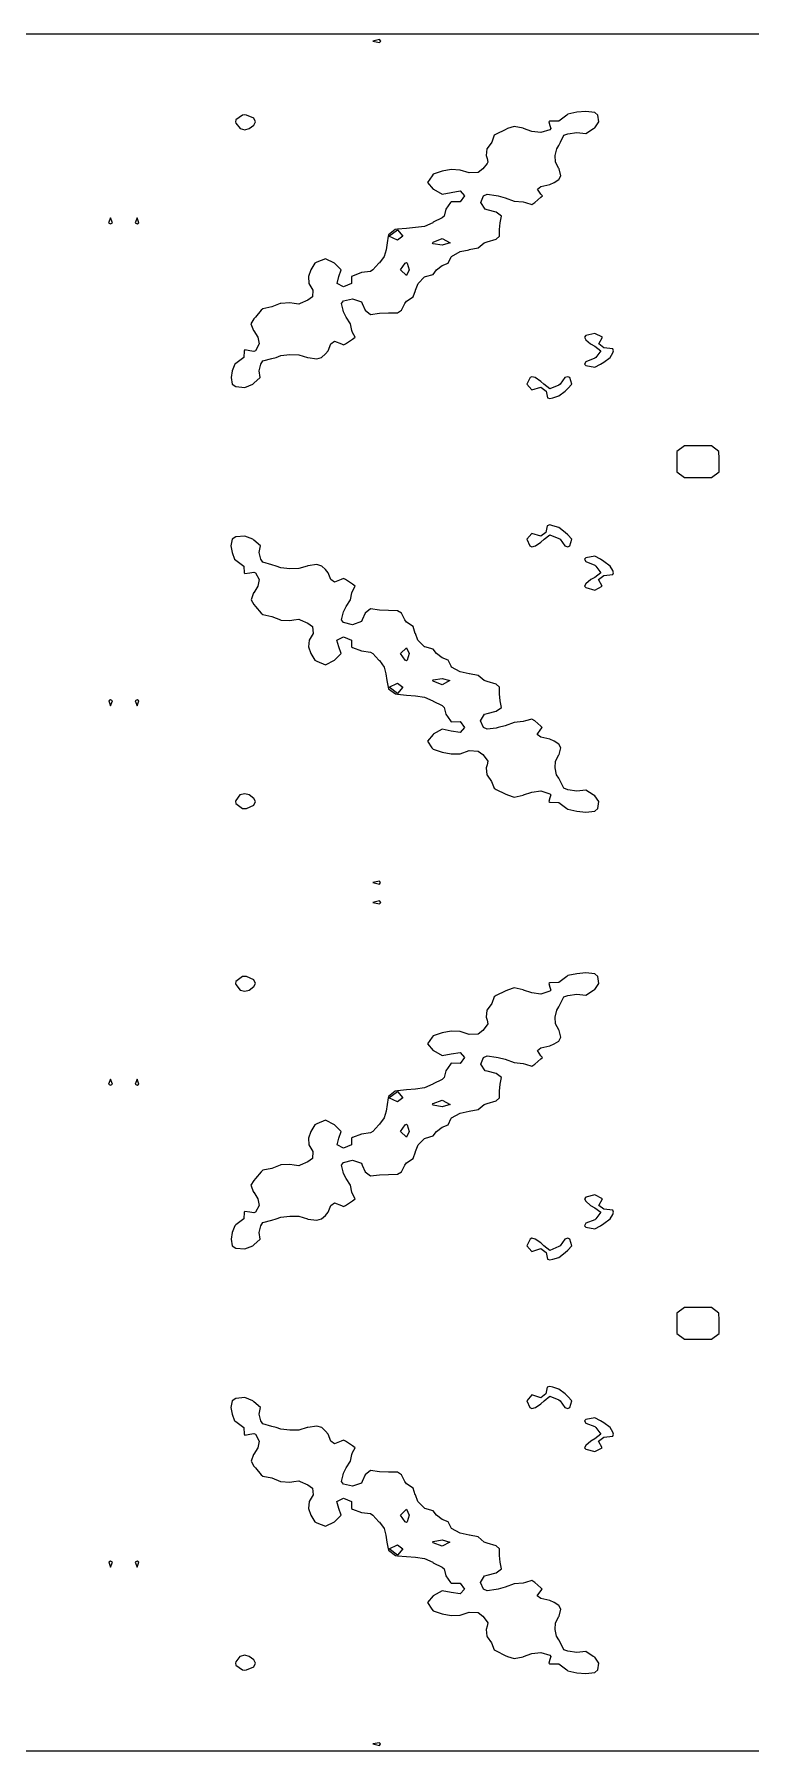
# Model space of a CAD drawing. Header units: metres. Extents: x 0 to 15.8, y 0 to 7.9.
# Drawn here: x 4.85 to 8.14, y 0 to 7.9 of the extents above; entities that cross this region are included whole.
import ezdxf

# ---------------------------------------------------------------- set-up
doc = ezdxf.new("R2010")
doc.units = ezdxf.units.M
doc.layers.add('APERTURE_BOUNDING_BOX', color=7, linetype='Continuous')
doc.layers.add('CONDUCTIVE_METASURFACE', color=1, linetype='Continuous')

msp = doc.modelspace()

# ---------------------------------------------------------------- linework, layer by layer
at = {"layer": 'APERTURE_BOUNDING_BOX'}
msp.add_lwpolyline([(0, 0), (15.8, 0), (15.8, 7.9), (0, 7.9), (0, 0)], dxfattribs=at)
at = {"layer": 'CONDUCTIVE_METASURFACE'}
for points in [[(6.441, 7.869), (6.4355, 7.8768), (6.4044, 7.869), (6.4355, 7.8631), (6.441, 7.869)], [(5.853, 6.289), (5.858, 6.2945), (5.8874, 6.32), (5.8816, 6.351), (5.8897, 6.382), (5.8992, 6.3964), (5.9405, 6.4078), (5.9599, 6.4129), (5.9817, 6.421), (6.023, 6.4257), (6.0642, 6.4252), (6.1038, 6.4129), (6.1055, 6.4125), (6.1467, 6.4066), (6.1696, 6.4129), (6.188, 6.4294), (6.2001, 6.4439), (6.2123, 6.4749), (6.2292, 6.4875), (6.2603, 6.4749), (6.2705, 6.4702), (6.2789, 6.4749), (6.3117, 6.4962), (6.3231, 6.5059), (6.3117, 6.5277), (6.3077, 6.5369), (6.3025, 6.5678), (6.2819, 6.5988), (6.2705, 6.6228), (6.268, 6.6298), (6.261, 6.6608), (6.2705, 6.6735), (6.3117, 6.6831), (6.353, 6.6693), (6.3563, 6.6608), (6.3701, 6.6298), (6.3943, 6.611), (6.4355, 6.6163), (6.4768, 6.6175), (6.518, 6.6184), (6.5365, 6.6298), (6.5528, 6.6608), (6.5593, 6.6714), (6.5903, 6.6918), (6.6005, 6.7216), (6.6008, 6.7227), (6.6129, 6.7537), (6.6418, 6.7837), (6.647, 6.7847), (6.683, 6.7949), (6.6972, 6.8157), (6.7243, 6.8361), (6.7515, 6.8467), (6.7655, 6.8763), (6.766, 6.8776), (6.8068, 6.8997), (6.8477, 6.9086), (6.848, 6.9089), (6.8893, 6.9166), (6.9162, 6.9396), (6.9305, 6.9445), (6.9718, 6.9566), (6.987, 6.9706), (6.9882, 7.0016), (6.99, 7.0325), (6.9974, 7.0635), (6.9718, 7.0818), (6.9305, 7.0924), (6.9208, 7.0945), (6.9011, 7.1255), (6.9138, 7.1565), (6.9305, 7.1636), (6.9718, 7.1583), (6.9808, 7.1565), (7.0131, 7.1479), (7.0543, 7.1323), (7.0956, 7.1285), (7.1077, 7.1255), (7.1368, 7.1169), (7.1497, 7.1255), (7.1781, 7.1501), (7.1845, 7.1565), (7.1781, 7.1643), (7.1615, 7.1875), (7.1781, 7.2001), (7.2193, 7.2092), (7.239, 7.2184), (7.2606, 7.2319), (7.2692, 7.2494), (7.2616, 7.2804), (7.2606, 7.2827), (7.2447, 7.3114), (7.2441, 7.3424), (7.2505, 7.3733), (7.2606, 7.3887), (7.2679, 7.4043), (7.2834, 7.4353), (7.3018, 7.4421), (7.3431, 7.4481), (7.3843, 7.4434), (7.419, 7.4663), (7.4256, 7.4697), (7.4447, 7.4973), (7.439, 7.5282), (7.4256, 7.5409), (7.3843, 7.5455), (7.3431, 7.5417), (7.3018, 7.5328), (7.2975, 7.5282), (7.2606, 7.5009), (7.2193, 7.4999), (7.215, 7.4973), (7.2193, 7.4804), (7.224, 7.4663), (7.2193, 7.461), (7.1781, 7.4483), (7.1368, 7.4531), (7.0972, 7.4663), (7.0956, 7.4678), (7.0543, 7.4761), (7.0244, 7.4663), (7.0131, 7.461), (6.9718, 7.4407), (6.9631, 7.4353), (6.952, 7.4043), (6.9305, 7.3747), (6.9299, 7.3733), (6.9265, 7.3424), (6.9305, 7.3281), (6.9342, 7.3114), (6.9305, 7.3062), (6.9104, 7.2804), (6.8893, 7.2641), (6.848, 7.2618), (6.8068, 7.2755), (6.7655, 7.2774), (6.7243, 7.2699), (6.683, 7.2558), (6.6772, 7.2494), (6.6562, 7.2184), (6.683, 7.1876), (6.6832, 7.1875), (6.7243, 7.1645), (6.7655, 7.1726), (6.8068, 7.1793), (6.8272, 7.1565), (6.8068, 7.1288), (6.7655, 7.1294), (6.7616, 7.1255), (6.7401, 7.0945), (6.7333, 7.0635), (6.7243, 7.0551), (6.683, 7.0351), (6.6807, 7.0325), (6.6418, 7.0161), (6.6005, 7.0101), (6.5593, 7.0069), (6.518, 7.0029), (6.5084, 7.0016), (6.4768, 6.9768), (6.4753, 6.9706), (6.4702, 6.9396), (6.4656, 6.9086), (6.4575, 6.8776), (6.4355, 6.8486), (6.4318, 6.8467), (6.4052, 6.8157), (6.3943, 6.8089), (6.353, 6.8037), (6.3117, 6.7875), (6.3068, 6.7847), (6.3075, 6.7537), (6.2705, 6.7385), (6.2408, 6.7537), (6.2493, 6.7847), (6.2599, 6.8157), (6.2294, 6.8467), (6.2292, 6.8468), (6.188, 6.8671), (6.1467, 6.8512), (6.138, 6.8467), (6.1193, 6.8157), (6.1089, 6.7847), (6.1106, 6.7537), (6.1295, 6.7227), (6.1268, 6.6918), (6.1055, 6.6761), (6.071, 6.6608), (6.0642, 6.6581), (6.0427, 6.6608), (6.023, 6.664), (5.9817, 6.6615), (5.9788, 6.6608), (5.9405, 6.6452), (5.8992, 6.6367), (5.8915, 6.6298), (5.8648, 6.5988), (5.858, 6.5906), (5.8447, 6.5678), (5.8557, 6.5369), (5.858, 6.5355), (5.8755, 6.5059), (5.8819, 6.4749), (5.8651, 6.4439), (5.858, 6.4403), (5.8392, 6.4439), (5.8167, 6.4472), (5.8131, 6.4439), (5.8119, 6.4129), (5.7755, 6.3851), (5.7697, 6.382), (5.7579, 6.351), (5.753, 6.32), (5.7587, 6.289), (5.7755, 6.279), (5.8167, 6.2746), (5.853, 6.289)], [(5.8366, 7.4663), (5.858, 7.4823), (5.8652, 7.4973), (5.858, 7.5142), (5.8243, 7.5282), (5.8167, 7.5296), (5.8054, 7.5282), (5.7755, 7.5057), (5.7736, 7.4973), (5.7755, 7.4917), (5.7944, 7.4663), (5.8167, 7.4609), (5.8366, 7.4663)], [(5.2082, 7.0325), (5.1979, 7.0559), (5.1901, 7.0325), (5.1979, 7.0284), (5.2082, 7.0325)], [(5.3293, 7.0325), (5.3217, 7.0556), (5.3116, 7.0325), (5.3217, 7.0285), (5.3293, 7.0325)], [(6.518, 6.9522), (6.4789, 6.9706), (6.518, 6.9996), (6.5423, 6.9706), (6.518, 6.9522)], [(6.7243, 6.9294), (6.683, 6.9364), (6.6793, 6.9396), (6.683, 6.9435), (6.7243, 6.9601), (6.7604, 6.9396), (6.7243, 6.9294)], [(6.5593, 6.7896), (6.5329, 6.8157), (6.5542, 6.8467), (6.5593, 6.8494), (6.5633, 6.8467), (6.5722, 6.8157), (6.5593, 6.7896)], [(7.4518, 6.382), (7.4668, 6.3914), (7.4962, 6.4129), (7.5081, 6.4333), (7.5123, 6.4439), (7.5081, 6.4529), (7.4668, 6.4575), (7.4438, 6.4749), (7.4606, 6.5059), (7.4256, 6.5237), (7.3843, 6.513), (7.3784, 6.5059), (7.3843, 6.494), (7.4062, 6.4749), (7.4256, 6.4644), (7.4529, 6.4439), (7.4299, 6.4129), (7.4256, 6.4089), (7.3843, 6.3928), (7.3787, 6.382), (7.3843, 6.375), (7.4256, 6.3678), (7.4518, 6.382)], [(7.2328, 6.2271), (7.2606, 6.2362), (7.2891, 6.258), (7.3018, 6.2696), (7.3203, 6.289), (7.3106, 6.32), (7.3018, 6.324), (7.2882, 6.32), (7.2665, 6.289), (7.2606, 6.2855), (7.2193, 6.2682), (7.1913, 6.289), (7.1781, 6.3027), (7.1513, 6.32), (7.1368, 6.3241), (7.1282, 6.32), (7.1136, 6.289), (7.1368, 6.2637), (7.1781, 6.2762), (7.2019, 6.258), (7.208, 6.2271), (7.2193, 6.224), (7.2328, 6.2271)], [(7.9969, 5.8863), (7.9969, 5.9173), (7.9969, 5.9482), (7.9968, 5.9792), (7.9619, 6.0055), (7.9206, 6.0055), (7.8794, 6.0055), (7.8381, 6.0055), (7.8031, 5.9792), (7.8031, 5.9482), (7.8031, 5.9173), (7.8032, 5.8863), (7.8381, 5.86), (7.8794, 5.86), (7.9206, 5.86), (7.9619, 5.86), (7.9969, 5.8863)], [(7.3111, 5.5455), (7.3206, 5.5765), (7.3018, 5.5961), (7.2892, 5.6075), (7.2606, 5.6295), (7.2334, 5.6384), (7.2193, 5.6416), (7.2074, 5.6384), (7.2012, 5.6075), (7.1781, 5.5902), (7.1368, 5.6028), (7.1131, 5.5765), (7.1274, 5.5455), (7.1368, 5.541), (7.1526, 5.5455), (7.1781, 5.5619), (7.1921, 5.5765), (7.2193, 5.597), (7.2606, 5.5797), (7.266, 5.5765), (7.2873, 5.5455), (7.3018, 5.5412), (7.3111, 5.5455)], [(7.4389, 4.3373), (7.4447, 4.3682), (7.4256, 4.3955), (7.4183, 4.3992), (7.3843, 4.4213), (7.3431, 4.417), (7.3018, 4.423), (7.2826, 4.4302), (7.2675, 4.4612), (7.2606, 4.4758), (7.2498, 4.4922), (7.2436, 4.5231), (7.2442, 4.5541), (7.2606, 4.5838), (7.2611, 4.5851), (7.269, 4.6161), (7.2606, 4.6332), (7.2387, 4.6471), (7.2193, 4.6562), (7.1781, 4.6653), (7.1613, 4.678), (7.1781, 4.7014), (7.1843, 4.709), (7.1781, 4.7153), (7.1497, 4.74), (7.1368, 4.7485), (7.1077, 4.74), (7.0956, 4.737), (7.0543, 4.7331), (7.0131, 4.7176), (6.9811, 4.709), (6.9718, 4.7071), (6.9305, 4.7019), (6.9136, 4.709), (6.9008, 4.74), (6.9192, 4.771), (6.9305, 4.7734), (6.9718, 4.7839), (6.9969, 4.802), (6.9898, 4.8329), (6.9882, 4.8639), (6.987, 4.8949), (6.9718, 4.9088), (6.9305, 4.921), (6.9164, 4.9259), (6.8893, 4.9492), (6.8496, 4.9569), (6.848, 4.9571), (6.8068, 4.9662), (6.7669, 4.9878), (6.7655, 4.9918), (6.752, 5.0188), (6.7243, 5.0295), (6.6971, 5.0498), (6.683, 5.0702), (6.6436, 5.0808), (6.6418, 5.0811), (6.6124, 5.1118), (6.6005, 5.1425), (6.6002, 5.1427), (6.5899, 5.1737), (6.5593, 5.194), (6.5527, 5.2047), (6.5366, 5.2357), (6.518, 5.2471), (6.4768, 5.248), (6.4355, 5.2494), (6.3943, 5.2549), (6.3699, 5.2357), (6.3558, 5.2047), (6.353, 5.1974), (6.3117, 5.1826), (6.2705, 5.1921), (6.261, 5.2047), (6.2681, 5.2357), (6.2705, 5.2424), (6.282, 5.2667), (6.3026, 5.2976), (6.3077, 5.3286), (6.3117, 5.3377), (6.3232, 5.3596), (6.3117, 5.3693), (6.279, 5.3906), (6.2705, 5.3954), (6.2601, 5.3906), (6.2292, 5.3781), (6.2124, 5.3906), (6.2003, 5.4216), (6.188, 5.4364), (6.17, 5.4525), (6.1467, 5.459), (6.1055, 5.4533), (6.1024, 5.4525), (6.0642, 5.4407), (6.023, 5.4402), (5.9817, 5.445), (5.9612, 5.4525), (5.9405, 5.458), (5.8992, 5.4697), (5.8901, 5.4835), (5.8822, 5.5145), (5.8884, 5.5455), (5.858, 5.5715), (5.8534, 5.5765), (5.8167, 5.5908), (5.7755, 5.5865), (5.7585, 5.5765), (5.7525, 5.5455), (5.7575, 5.5145), (5.7694, 5.4835), (5.7755, 5.4802), (5.8118, 5.4525), (5.8132, 5.4216), (5.8167, 5.4183), (5.8392, 5.4216), (5.858, 5.4251), (5.865, 5.4216), (5.8819, 5.3906), (5.8756, 5.3596), (5.858, 5.3299), (5.856, 5.3286), (5.8449, 5.2976), (5.858, 5.2752), (5.865, 5.2667), (5.892, 5.2357), (5.8992, 5.2292), (5.9405, 5.2208), (5.9799, 5.2047), (5.9817, 5.2042), (6.023, 5.2017), (6.0419, 5.2047), (6.0642, 5.2074), (6.0711, 5.2047), (6.1055, 5.1896), (6.1272, 5.1737), (6.1302, 5.1427), (6.112, 5.1118), (6.1094, 5.0808), (6.1195, 5.0498), (6.1383, 5.0188), (6.1467, 5.0145), (6.188, 4.9986), (6.229, 5.0188), (6.2292, 5.019), (6.2598, 5.0498), (6.249, 5.0808), (6.24, 5.1118), (6.2705, 5.1271), (6.3073, 5.1118), (6.3066, 5.0808), (6.3117, 5.0778), (6.353, 5.0617), (6.3943, 5.0566), (6.4054, 5.0498), (6.4321, 5.0188), (6.4355, 5.0171), (6.4575, 4.9878), (6.4654, 4.9569), (6.4697, 4.9259), (6.475, 4.8949), (6.4768, 4.8877), (6.5098, 4.8639), (6.518, 4.8629), (6.5593, 4.859), (6.6005, 4.8556), (6.6418, 4.8495), (6.6805, 4.8329), (6.683, 4.8301), (6.7243, 4.8102), (6.7333, 4.802), (6.7402, 4.771), (6.7618, 4.74), (6.7655, 4.7363), (6.8068, 4.7368), (6.8271, 4.709), (6.8068, 4.6867), (6.7655, 4.6931), (6.7243, 4.7011), (6.683, 4.6781), (6.6829, 4.678), (6.6558, 4.6471), (6.677, 4.6161), (6.683, 4.6095), (6.7243, 4.5955), (6.7655, 4.5877), (6.8068, 4.5889), (6.848, 4.6032), (6.8893, 4.6011), (6.9101, 4.5851), (6.9305, 4.5592), (6.9341, 4.5541), (6.9305, 4.5379), (6.9263, 4.5231), (6.9296, 4.4922), (6.9305, 4.49), (6.9514, 4.4612), (6.9626, 4.4302), (6.9718, 4.4244), (7.0131, 4.4043), (7.024, 4.3992), (7.0543, 4.3892), (7.0956, 4.3975), (7.0974, 4.3992), (7.1368, 4.4124), (7.1781, 4.4172), (7.2193, 4.4046), (7.2241, 4.3992), (7.2193, 4.3851), (7.2149, 4.3682), (7.2193, 4.3655), (7.2606, 4.3646), (7.2976, 4.3373), (7.3018, 4.3329), (7.3431, 4.3241), (7.3843, 4.3204), (7.4256, 4.3247), (7.4389, 4.3373)], [(7.4593, 5.3596), (7.4426, 5.3906), (7.4668, 5.4085), (7.5081, 5.4131), (7.5121, 5.4216), (7.5081, 5.4317), (7.4959, 5.4525), (7.4668, 5.474), (7.4515, 5.4835), (7.4256, 5.4974), (7.3843, 5.4901), (7.379, 5.4835), (7.3843, 5.4733), (7.4256, 5.457), (7.4303, 5.4525), (7.4533, 5.4216), (7.4256, 5.4005), (7.4073, 5.3906), (7.3843, 5.3705), (7.3789, 5.3596), (7.3843, 5.3531), (7.4256, 5.3422), (7.4593, 5.3596)], [(6.5593, 5.016), (6.554, 5.0188), (6.532, 5.0498), (6.5593, 5.0769), (6.5728, 5.0498), (6.5635, 5.0188), (6.5593, 5.016)], [(6.518, 4.8656), (6.4794, 4.8949), (6.518, 4.9131), (6.5425, 4.8949), (6.518, 4.8656)], [(6.7243, 4.9061), (6.683, 4.9221), (6.6794, 4.9259), (6.683, 4.9289), (6.7243, 4.9356), (6.759, 4.9259), (6.7243, 4.9061)], [(5.208, 4.8329), (5.1979, 4.837), (5.1903, 4.8329), (5.1979, 4.8099), (5.208, 4.8329)], [(5.3295, 4.8329), (5.3217, 4.8371), (5.3114, 4.8329), (5.3217, 4.8096), (5.3295, 4.8329)], [(5.8241, 4.3373), (5.858, 4.3515), (5.8651, 4.3682), (5.858, 4.3832), (5.8367, 4.3992), (5.8167, 4.4046), (5.7941, 4.3992), (5.7755, 4.374), (5.7736, 4.3682), (5.7755, 4.3598), (5.8055, 4.3373), (5.8167, 4.3359), (5.8241, 4.3373)], [(6.4409, 3.9965), (6.4355, 4.0022), (6.4048, 3.9965), (6.4355, 3.9889), (6.4409, 3.9965)], [(6.441, 3.9035), (6.4355, 3.9113), (6.4044, 3.9035), (6.4355, 3.8976), (6.441, 3.9035)], [(5.853, 2.3235), (5.858, 2.329), (5.8874, 2.3545), (5.8816, 2.3855), (5.8897, 2.4165), (5.8992, 2.4309), (5.9405, 2.4423), (5.9599, 2.4475), (5.9817, 2.4555), (6.023, 2.4602), (6.0642, 2.4597), (6.1038, 2.4475), (6.1055, 2.447), (6.1467, 2.4411), (6.1696, 2.4475), (6.188, 2.4639), (6.2001, 2.4784), (6.2123, 2.5094), (6.2292, 2.522), (6.2603, 2.5094), (6.2705, 2.5047), (6.2789, 2.5094), (6.3117, 2.5307), (6.3231, 2.5404), (6.3117, 2.5623), (6.3077, 2.5714), (6.3025, 2.6024), (6.2819, 2.6333), (6.2705, 2.6573), (6.268, 2.6643), (6.261, 2.6953), (6.2705, 2.708), (6.3117, 2.7176), (6.353, 2.7038), (6.3563, 2.6953), (6.3701, 2.6643), (6.3943, 2.6455), (6.4355, 2.6508), (6.4768, 2.652), (6.518, 2.6529), (6.5365, 2.6643), (6.5528, 2.6953), (6.5593, 2.7059), (6.5903, 2.7263), (6.6005, 2.7561), (6.6008, 2.7573), (6.6129, 2.7882), (6.6418, 2.8182), (6.647, 2.8192), (6.683, 2.8294), (6.6972, 2.8502), (6.7243, 2.8706), (6.7515, 2.8812), (6.7655, 2.9108), (6.766, 2.9122), (6.8068, 2.9342), (6.8477, 2.9431), (6.848, 2.9434), (6.8893, 2.9511), (6.9162, 2.9741), (6.9305, 2.9791), (6.9718, 2.9911), (6.987, 3.0051), (6.9882, 3.0361), (6.99, 3.0671), (6.9974, 3.098), (6.9718, 3.1163), (6.9305, 3.1269), (6.9208, 3.129), (6.9011, 3.16), (6.9138, 3.191), (6.9305, 3.1981), (6.9718, 3.1928), (6.9808, 3.191), (7.0131, 3.1824), (7.0543, 3.1668), (7.0956, 3.163), (7.1077, 3.16), (7.1368, 3.1514), (7.1497, 3.16), (7.1781, 3.1846), (7.1845, 3.191), (7.1781, 3.1988), (7.1615, 3.222), (7.1781, 3.2346), (7.2193, 3.2437), (7.239, 3.2529), (7.2606, 3.2664), (7.2692, 3.2839), (7.2616, 3.3149), (7.2606, 3.3172), (7.2447, 3.3459), (7.2441, 3.3769), (7.2505, 3.4078), (7.2606, 3.4232), (7.2679, 3.4388), (7.2834, 3.4698), (7.3018, 3.4766), (7.3431, 3.4826), (7.3843, 3.4779), (7.419, 3.5008), (7.4256, 3.5042), (7.4447, 3.5318), (7.439, 3.5627), (7.4256, 3.5755), (7.3843, 3.58), (7.3431, 3.5762), (7.3018, 3.5673), (7.2975, 3.5627), (7.2606, 3.5355), (7.2193, 3.5344), (7.215, 3.5318), (7.2193, 3.5149), (7.224, 3.5008), (7.2193, 3.4955), (7.1781, 3.4828), (7.1368, 3.4876), (7.0972, 3.5008), (7.0956, 3.5023), (7.0543, 3.5106), (7.0244, 3.5008), (7.0131, 3.4955), (6.9718, 3.4752), (6.9631, 3.4698), (6.952, 3.4388), (6.9305, 3.4092), (6.9299, 3.4078), (6.9265, 3.3769), (6.9305, 3.3627), (6.9342, 3.3459), (6.9305, 3.3407), (6.9104, 3.3149), (6.8893, 3.2986), (6.848, 3.2963), (6.8068, 3.31), (6.7655, 3.3119), (6.7243, 3.3044), (6.683, 3.2903), (6.6772, 3.2839), (6.6562, 3.2529), (6.683, 3.2221), (6.6832, 3.222), (6.7243, 3.199), (6.7655, 3.2072), (6.8068, 3.2139), (6.8272, 3.191), (6.8068, 3.1633), (6.7655, 3.1639), (6.7616, 3.16), (6.7401, 3.129), (6.7333, 3.098), (6.7243, 3.0896), (6.683, 3.0696), (6.6807, 3.0671), (6.6418, 3.0506), (6.6005, 3.0446), (6.5593, 3.0414), (6.518, 3.0374), (6.5084, 3.0361), (6.4768, 3.0113), (6.4753, 3.0051), (6.4702, 2.9741), (6.4656, 2.9431), (6.4575, 2.9122), (6.4355, 2.8831), (6.4318, 2.8812), (6.4052, 2.8502), (6.3943, 2.8434), (6.353, 2.8382), (6.3117, 2.822), (6.3068, 2.8192), (6.3075, 2.7882), (6.2705, 2.773), (6.2408, 2.7882), (6.2493, 2.8192), (6.2599, 2.8502), (6.2294, 2.8812), (6.2292, 2.8813), (6.188, 2.9016), (6.1467, 2.8857), (6.138, 2.8812), (6.1193, 2.8502), (6.1089, 2.8192), (6.1106, 2.7882), (6.1295, 2.7573), (6.1268, 2.7263), (6.1055, 2.7106), (6.071, 2.6953), (6.0642, 2.6926), (6.0427, 2.6953), (6.023, 2.6985), (5.9817, 2.696), (5.9788, 2.6953), (5.9405, 2.6797), (5.8992, 2.6713), (5.8915, 2.6643), (5.8648, 2.6333), (5.858, 2.6251), (5.8447, 2.6024), (5.8557, 2.5714), (5.858, 2.57), (5.8755, 2.5404), (5.8819, 2.5094), (5.8651, 2.4784), (5.858, 2.4749), (5.8392, 2.4784), (5.8167, 2.4818), (5.8131, 2.4784), (5.8119, 2.4475), (5.7755, 2.4196), (5.7697, 2.4165), (5.7579, 2.3855), (5.753, 2.3545), (5.7587, 2.3235), (5.7755, 2.3135), (5.8167, 2.3092), (5.853, 2.3235)], [(5.8366, 3.5008), (5.858, 3.5168), (5.8652, 3.5318), (5.858, 3.5487), (5.8243, 3.5627), (5.8167, 3.5641), (5.8054, 3.5627), (5.7755, 3.5402), (5.7736, 3.5318), (5.7755, 3.5262), (5.7944, 3.5008), (5.8167, 3.4954), (5.8366, 3.5008)], [(5.2082, 3.0671), (5.1979, 3.0904), (5.1901, 3.0671), (5.1979, 3.0629), (5.2082, 3.0671)], [(5.3293, 3.0671), (5.3217, 3.0901), (5.3116, 3.0671), (5.3217, 3.063), (5.3293, 3.0671)], [(6.518, 2.9867), (6.4789, 3.0051), (6.518, 3.0341), (6.5423, 3.0051), (6.518, 2.9867)], [(6.7243, 2.9639), (6.683, 2.9709), (6.6793, 2.9741), (6.683, 2.9781), (6.7243, 2.9946), (6.7604, 2.9741), (6.7243, 2.9639)], [(6.5593, 2.8241), (6.5329, 2.8502), (6.5542, 2.8812), (6.5593, 2.8839), (6.5633, 2.8812), (6.5722, 2.8502), (6.5593, 2.8241)], [(7.4518, 2.4165), (7.4668, 2.4259), (7.4962, 2.4475), (7.5081, 2.4678), (7.5123, 2.4784), (7.5081, 2.4874), (7.4668, 2.492), (7.4438, 2.5094), (7.4606, 2.5404), (7.4256, 2.5582), (7.3843, 2.5475), (7.3784, 2.5404), (7.3843, 2.5286), (7.4062, 2.5094), (7.4256, 2.4989), (7.4529, 2.4784), (7.4299, 2.4475), (7.4256, 2.4434), (7.3843, 2.4274), (7.3787, 2.4165), (7.3843, 2.4095), (7.4256, 2.4023), (7.4518, 2.4165)], [(7.2328, 2.2616), (7.2606, 2.2707), (7.2891, 2.2925), (7.3018, 2.3041), (7.3203, 2.3235), (7.3106, 2.3545), (7.3018, 2.3585), (7.2882, 2.3545), (7.2665, 2.3235), (7.2606, 2.32), (7.2193, 2.3027), (7.1913, 2.3235), (7.1781, 2.3372), (7.1513, 2.3545), (7.1368, 2.3586), (7.1282, 2.3545), (7.1136, 2.3235), (7.1368, 2.2982), (7.1781, 2.3107), (7.2019, 2.2925), (7.208, 2.2616), (7.2193, 2.2586), (7.2328, 2.2616)], [(7.9969, 1.9208), (7.9969, 1.9518), (7.9969, 1.9827), (7.9968, 2.0137), (7.9619, 2.04), (7.9206, 2.04), (7.8794, 2.04), (7.8381, 2.04), (7.8031, 2.0137), (7.8031, 1.9827), (7.8031, 1.9518), (7.8032, 1.9208), (7.8381, 1.8945), (7.8794, 1.8945), (7.9206, 1.8945), (7.9619, 1.8945), (7.9969, 1.9208)], [(7.3111, 1.58), (7.3206, 1.611), (7.3018, 1.6306), (7.2892, 1.642), (7.2606, 1.664), (7.2334, 1.6729), (7.2193, 1.6761), (7.2074, 1.6729), (7.2012, 1.642), (7.1781, 1.6247), (7.1368, 1.6373), (7.1131, 1.611), (7.1274, 1.58), (7.1368, 1.5755), (7.1526, 1.58), (7.1781, 1.5964), (7.1921, 1.611), (7.2193, 1.6315), (7.2606, 1.6142), (7.266, 1.611), (7.2873, 1.58), (7.3018, 1.5757), (7.3111, 1.58)], [(7.4389, 0.3718), (7.4447, 0.4027), (7.4256, 0.43), (7.4183, 0.4337), (7.3843, 0.4558), (7.3431, 0.4515), (7.3018, 0.4576), (7.2826, 0.4647), (7.2675, 0.4957), (7.2606, 0.5103), (7.2498, 0.5267), (7.2436, 0.5576), (7.2442, 0.5886), (7.2606, 0.6183), (7.2611, 0.6196), (7.269, 0.6506), (7.2606, 0.6678), (7.2387, 0.6816), (7.2193, 0.6907), (7.1781, 0.6998), (7.1613, 0.7125), (7.1781, 0.7359), (7.1843, 0.7435), (7.1781, 0.7498), (7.1497, 0.7745), (7.1368, 0.7831), (7.1077, 0.7745), (7.0956, 0.7715), (7.0543, 0.7676), (7.0131, 0.7521), (6.9811, 0.7435), (6.9718, 0.7416), (6.9305, 0.7364), (6.9136, 0.7435), (6.9008, 0.7745), (6.9192, 0.8055), (6.9305, 0.808), (6.9718, 0.8184), (6.9969, 0.8365), (6.9898, 0.8675), (6.9882, 0.8984), (6.987, 0.9294), (6.9718, 0.9433), (6.9305, 0.9555), (6.9164, 0.9604), (6.8893, 0.9837), (6.8496, 0.9914), (6.848, 0.9916), (6.8068, 1.0007), (6.7669, 1.0224), (6.7655, 1.0263), (6.752, 1.0533), (6.7243, 1.064), (6.6971, 1.0843), (6.683, 1.1047), (6.6436, 1.1153), (6.6418, 1.1156), (6.6124, 1.1463), (6.6005, 1.177), (6.6002, 1.1773), (6.5899, 1.2082), (6.5593, 1.2285), (6.5527, 1.2392), (6.5366, 1.2702), (6.518, 1.2816), (6.4768, 1.2825), (6.4355, 1.2839), (6.3943, 1.2894), (6.3699, 1.2702), (6.3558, 1.2392), (6.353, 1.2319), (6.3117, 1.2171), (6.2705, 1.2266), (6.261, 1.2392), (6.2681, 1.2702), (6.2705, 1.277), (6.282, 1.3012), (6.3026, 1.3322), (6.3077, 1.3631), (6.3117, 1.3722), (6.3232, 1.3941), (6.3117, 1.4038), (6.279, 1.4251), (6.2705, 1.4299), (6.2601, 1.4251), (6.2292, 1.4126), (6.2124, 1.4251), (6.2003, 1.4561), (6.188, 1.4709), (6.17, 1.4871), (6.1467, 1.4935), (6.1055, 1.4878), (6.1024, 1.4871), (6.0642, 1.4752), (6.023, 1.4747), (5.9817, 1.4795), (5.9612, 1.4871), (5.9405, 1.4925), (5.8992, 1.5042), (5.8901, 1.518), (5.8822, 1.549), (5.8884, 1.58), (5.858, 1.606), (5.8534, 1.611), (5.8167, 1.6253), (5.7755, 1.621), (5.7585, 1.611), (5.7525, 1.58), (5.7575, 1.549), (5.7694, 1.518), (5.7755, 1.5148), (5.8118, 1.4871), (5.8132, 1.4561), (5.8167, 1.4528), (5.8392, 1.4561), (5.858, 1.4596), (5.865, 1.4561), (5.8819, 1.4251), (5.8756, 1.3941), (5.858, 1.3644), (5.856, 1.3631), (5.8449, 1.3322), (5.858, 1.3097), (5.865, 1.3012), (5.892, 1.2702), (5.8992, 1.2637), (5.9405, 1.2553), (5.9799, 1.2392), (5.9817, 1.2388), (6.023, 1.2362), (6.0419, 1.2392), (6.0642, 1.2419), (6.0711, 1.2392), (6.1055, 1.2241), (6.1272, 1.2082), (6.1302, 1.1773), (6.112, 1.1463), (6.1094, 1.1153), (6.1195, 1.0843), (6.1383, 1.0533), (6.1467, 1.049), (6.188, 1.0332), (6.229, 1.0533), (6.2292, 1.0535), (6.2598, 1.0843), (6.249, 1.1153), (6.24, 1.1463), (6.2705, 1.1616), (6.3073, 1.1463), (6.3066, 1.1153), (6.3117, 1.1123), (6.353, 1.0962), (6.3943, 1.0911), (6.4054, 1.0843), (6.4321, 1.0533), (6.4355, 1.0516), (6.4575, 1.0224), (6.4654, 0.9914), (6.4697, 0.9604), (6.475, 0.9294), (6.4768, 0.9222), (6.5098, 0.8984), (6.518, 0.8974), (6.5593, 0.8935), (6.6005, 0.8901), (6.6418, 0.884), (6.6805, 0.8675), (6.683, 0.8646), (6.7243, 0.8447), (6.7333, 0.8365), (6.7402, 0.8055), (6.7618, 0.7745), (6.7655, 0.7708), (6.8068, 0.7713), (6.8271, 0.7435), (6.8068, 0.7212), (6.7655, 0.7276), (6.7243, 0.7356), (6.683, 0.7127), (6.6829, 0.7125), (6.6558, 0.6816), (6.677, 0.6506), (6.683, 0.644), (6.7243, 0.63), (6.7655, 0.6222), (6.8068, 0.6235), (6.848, 0.6377), (6.8893, 0.6356), (6.9101, 0.6196), (6.9305, 0.5937), (6.9341, 0.5886), (6.9305, 0.5724), (6.9263, 0.5576), (6.9296, 0.5267), (6.9305, 0.5245), (6.9514, 0.4957), (6.9626, 0.4647), (6.9718, 0.4589), (7.0131, 0.4388), (7.024, 0.4337), (7.0543, 0.4237), (7.0956, 0.432), (7.0974, 0.4337), (7.1368, 0.4469), (7.1781, 0.4517), (7.2193, 0.4391), (7.2241, 0.4337), (7.2193, 0.4196), (7.2149, 0.4027), (7.2193, 0.4001), (7.2606, 0.3991), (7.2976, 0.3718), (7.3018, 0.3674), (7.3431, 0.3586), (7.3843, 0.3549), (7.4256, 0.3592), (7.4389, 0.3718)], [(7.4593, 1.3941), (7.4426, 1.4251), (7.4668, 1.443), (7.5081, 1.4476), (7.5121, 1.4561), (7.5081, 1.4662), (7.4959, 1.4871), (7.4668, 1.5085), (7.4515, 1.518), (7.4256, 1.5319), (7.3843, 1.5246), (7.379, 1.518), (7.3843, 1.5078), (7.4256, 1.4915), (7.4303, 1.4871), (7.4533, 1.4561), (7.4256, 1.435), (7.4073, 1.4251), (7.3843, 1.405), (7.3789, 1.3941), (7.3843, 1.3876), (7.4256, 1.3767), (7.4593, 1.3941)], [(6.5593, 1.0505), (6.554, 1.0533), (6.532, 1.0843), (6.5593, 1.1114), (6.5728, 1.0843), (6.5635, 1.0533), (6.5593, 1.0505)], [(6.7243, 0.9406), (6.683, 0.9566), (6.6794, 0.9604), (6.683, 0.9634), (6.7243, 0.9701), (6.759, 0.9604), (6.7243, 0.9406)], [(5.208, 0.8675), (5.1979, 0.8715), (5.1903, 0.8675), (5.1979, 0.8444), (5.208, 0.8675)], [(5.3295, 0.8675), (5.3217, 0.8716), (5.3114, 0.8675), (5.3217, 0.8441), (5.3295, 0.8675)], [(6.518, 0.9001), (6.4794, 0.9294), (6.518, 0.9477), (6.5425, 0.9294), (6.518, 0.9001)], [(5.8241, 0.3718), (5.858, 0.386), (5.8651, 0.4027), (5.858, 0.4177), (5.8367, 0.4337), (5.8167, 0.4392), (5.7941, 0.4337), (5.7755, 0.4085), (5.7736, 0.4027), (5.7755, 0.3943), (5.8055, 0.3718), (5.8167, 0.3704), (5.8241, 0.3718)], [(6.4409, 0.031), (6.4355, 0.0367), (6.4048, 0.031), (6.4355, 0.0234), (6.4409, 0.031)]]:
    msp.add_lwpolyline(points, close=True, dxfattribs=at)

doc.saveas('drawing.dxf')
